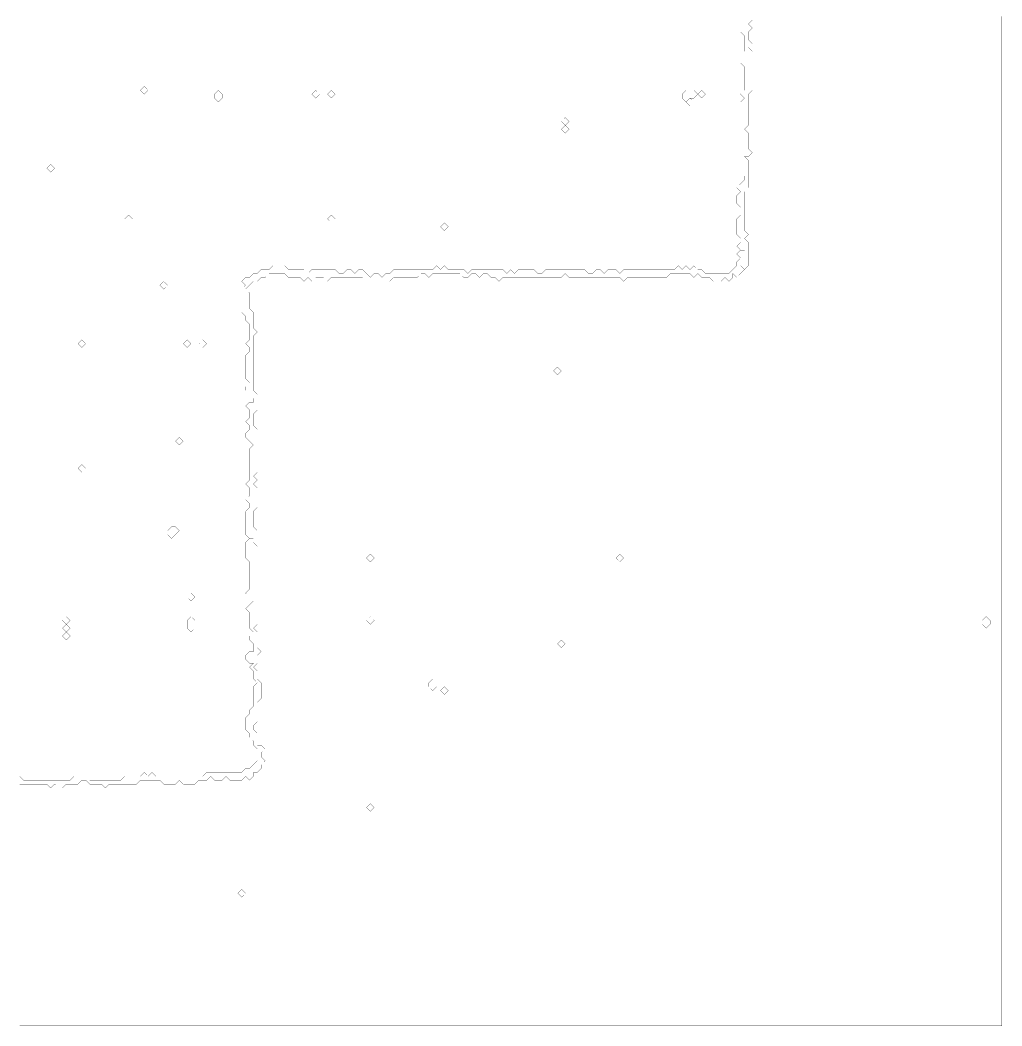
# Model space of a CAD drawing. Header units: metres. Extents: x 0 to 4888, y -4888 to 0.
# Drawn here: x 2479 to 4888, y -4888 to -2420 of the extents above; entities that cross this region are included whole.
import ezdxf

# ---------------------------------------------------------------- set-up
doc = ezdxf.new("R2010")
doc.units = ezdxf.units.M
doc.layers.add('conductor', color=1, linetype='Continuous')
doc.layers.add('substrate', color=5, linetype='Continuous')

msp = doc.modelspace()

# ---------------------------------------------------------------- linework, layer by layer
at = {"layer": 'conductor', "const_width": 0.5}
msp.add_lwpolyline([(2477.2, -4275.3), (2486.8, -4284.9), (2496.3, -4284.9), (2505.9, -4284.9), (2515.5, -4284.9), (2525, -4284.9), (2534.6, -4284.9), (2544.1, -4284.9), (2553.7, -4284.9), (2563.3, -4284.9), (2572.8, -4284.9), (2582.4, -4284.9), (2592, -4284.9), (2601.5, -4284.9), (2611.1, -4275.3), (2620.7, -4275.3), (2630.2, -4275.3), (2639.8, -4275.3), (2649.4, -4284.9), (2658.9, -4284.9), (2668.5, -4284.9), (2678, -4284.9), (2687.6, -4284.9), (2697.2, -4284.9), (2706.7, -4284.9), (2716.3, -4284.9), (2725.9, -4284.9), (2735.4, -4275.3), (2745, -4275.3), (2754.6, -4275.3), (2764.1, -4275.3), (2773.7, -4275.3), (2783.3, -4265.7), (2792.8, -4275.3), (2802.4, -4265.7), (2811.9, -4275.3), (2821.5, -4275.3), (2831.1, -4275.3), (2840.6, -4275.3), (2850.2, -4275.3), (2859.8, -4275.3), (2869.3, -4275.3), (2878.9, -4275.3), (2888.5, -4275.3), (2898, -4275.3), (2907.6, -4275.3), (2917.2, -4275.3), (2926.7, -4275.3), (2936.3, -4265.7), (2945.9, -4265.7), (2955.4, -4265.7), (2965, -4265.7), (2974.5, -4265.7), (2984.1, -4265.7), (2993.7, -4265.7), (3003.2, -4265.7), (3012.8, -4265.7), (3022.4, -4265.7), (3031.9, -4256.2), (3041.5, -4256.2), (3051.1, -4246.6), (3060.6, -4237.1), (3060.6, -4227.5), (3060.6, -4217.9), (3060.6, -4208.4), (3051.1, -4198.8), (3051.1, -4189.2), (3041.5, -4179.7), (3041.5, -4170.1), (3031.9, -4160.5), (3031.9, -4151), (3031.9, -4141.4), (3031.9, -4131.8), (3041.5, -4122.3), (3041.5, -4112.7), (3051.1, -4103.2), (3051.1, -4093.6), (3051.1, -4084), (3051.1, -4074.5), (3051.1, -4064.9), (3051.1, -4055.3), (3060.6, -4045.8), (3051.1, -4036.2), (3051.1, -4026.6), (3051.1, -4017.1), (3041.5, -4007.5), (3051.1, -3997.9), (3041.5, -3997.9), (3031.9, -3988.4), (3031.9, -3978.8), (3041.5, -3969.2), (3051.1, -3969.2), (3051.1, -3959.7), (3051.1, -3950.1), (3041.5, -3940.6), (3041.5, -3931), (3051.1, -3921.4), (3041.5, -3911.9), (3041.5, -3902.3), (3041.5, -3892.7), (3041.5, -3883.2), (3041.5, -3873.6), (3031.9, -3864), (3041.5, -3854.5), (3051.1, -3844.9), (3041.5, -3835.3), (3031.9, -3825.8), (3041.5, -3816.2), (3041.5, -3806.7), (3041.5, -3797.1), (3041.5, -3787.5), (3041.5, -3778), (3041.5, -3768.4), (3041.5, -3758.8), (3041.5, -3749.3), (3031.9, -3739.7), (3031.9, -3730.1), (3031.9, -3720.6), (3031.9, -3711), (3031.9, -3701.4), (3041.5, -3691.9), (3051.1, -3691.9), (3041.5, -3691.9), (3031.9, -3682.3), (3031.9, -3672.8), (3031.9, -3663.2), (3031.9, -3653.6), (3031.9, -3644.1), (3031.9, -3634.5), (3031.9, -3624.9), (3041.5, -3615.4), (3041.5, -3605.8), (3031.9, -3596.2), (3041.5, -3586.7), (3041.5, -3577.1), (3041.5, -3567.5), (3031.9, -3558), (3041.5, -3548.4), (3041.5, -3538.8), (3041.5, -3529.3), (3041.5, -3519.7), (3041.5, -3510.2), (3041.5, -3500.6), (3041.5, -3491), (3041.5, -3481.5), (3041.5, -3471.9), (3051.1, -3462.3), (3041.5, -3452.8), (3031.9, -3443.2), (3031.9, -3433.6), (3041.5, -3424.1), (3041.5, -3414.5), (3031.9, -3404.9), (3041.5, -3395.4), (3041.5, -3385.8), (3041.5, -3376.3), (3031.9, -3366.7), (3041.5, -3357.1), (3051.1, -3357.1), (3051.1, -3347.6), (3041.5, -3338), (3031.9, -3328.4), (3031.9, -3318.9), (3041.5, -3309.3), (3031.9, -3299.7), (3031.9, -3290.2), (3031.9, -3280.6), (3031.9, -3271), (3031.9, -3261.5), (3031.9, -3251.9), (3031.9, -3242.3), (3041.5, -3232.8), (3041.5, -3223.2), (3031.9, -3213.7), (3041.5, -3204.1), (3041.5, -3194.5), (3041.5, -3185), (3041.5, -3175.4), (3041.5, -3165.8), (3031.9, -3156.3), (3031.9, -3146.7), (3022.4, -3137.1), (3022.4, -3127.6), (3022.4, -3118), (3022.4, -3108.4), (3022.4, -3098.9), (3022.4, -3089.3), (3022.4, -3079.8), (3031.9, -3070.2), (3022.4, -3060.6), (3031.9, -3051.1), (3041.5, -3051.1), (3051.1, -3041.5), (3060.6, -3041.5), (3070.2, -3031.9), (3079.8, -3031.9), (3089.3, -3031.9), (3098.9, -3022.4), (3108.4, -3022.4), (3118, -3022.4), (3127.6, -3022.4), (3137.1, -3031.9), (3146.7, -3031.9), (3156.3, -3031.9), (3165.8, -3031.9), (3175.4, -3031.9), (3185, -3041.5), (3194.5, -3031.9), (3204.1, -3031.9), (3213.7, -3031.9), (3223.2, -3031.9), (3232.8, -3031.9), (3242.3, -3031.9), (3251.9, -3031.9), (3261.5, -3041.5), (3271, -3041.5), (3280.6, -3031.9), (3290.2, -3031.9), (3299.7, -3041.5), (3309.3, -3031.9), (3318.9, -3031.9), (3328.4, -3041.5), (3338, -3051.1), (3347.6, -3041.5), (3357.1, -3041.5), (3366.7, -3051.1), (3376.3, -3041.5), (3385.8, -3041.5), (3395.4, -3031.9), (3404.9, -3031.9), (3414.5, -3031.9), (3424.1, -3031.9), (3433.6, -3031.9), (3443.2, -3031.9), (3452.8, -3031.9), (3462.3, -3031.9), (3471.9, -3031.9), (3481.5, -3031.9), (3491, -3031.9), (3500.6, -3022.4), (3510.2, -3031.9), (3519.7, -3022.4), (3529.3, -3031.9), (3538.8, -3031.9), (3548.4, -3031.9), (3558, -3031.9), (3567.5, -3031.9), (3577.1, -3041.5), (3586.7, -3031.9), (3596.2, -3031.9), (3605.8, -3031.9), (3615.4, -3031.9), (3624.9, -3031.9), (3634.5, -3031.9), (3644.1, -3031.9), (3653.6, -3031.9), (3663.2, -3031.9), (3672.8, -3041.5), (3682.3, -3031.9), (3691.9, -3041.5), (3701.4, -3031.9), (3711, -3031.9), (3720.6, -3031.9), (3730.1, -3031.9), (3739.7, -3031.9), (3749.3, -3041.5), (3758.8, -3041.5), (3768.4, -3031.9), (3778, -3031.9), (3787.5, -3031.9), (3797.1, -3031.9), (3806.7, -3031.9), (3816.2, -3031.9), (3825.8, -3031.9), (3835.3, -3031.9), (3844.9, -3031.9), (3854.5, -3031.9), (3864, -3031.9), (3873.6, -3041.5), (3883.2, -3041.5), (3892.7, -3031.9), (3902.3, -3031.9), (3911.9, -3041.5), (3921.4, -3031.9), (3931, -3031.9), (3940.6, -3031.9), (3950.1, -3041.5), (3959.7, -3031.9), (3969.2, -3031.9), (3978.8, -3031.9), (3988.4, -3031.9), (3997.9, -3031.9), (4007.5, -3031.9), (4017.1, -3031.9), (4026.6, -3031.9), (4036.2, -3031.9), (4045.8, -3031.9), (4055.3, -3031.9), (4064.9, -3031.9), (4074.5, -3031.9), (4084, -3031.9), (4093.6, -3022.4), (4103.2, -3031.9), (4112.7, -3022.4), (4122.3, -3031.9), (4131.8, -3022.4), (4141.4, -3031.9), (4151, -3031.9), (4160.5, -3041.5), (4170.1, -3041.5), (4179.7, -3041.5), (4189.2, -3041.5), (4198.8, -3041.5), (4208.4, -3041.5), (4217.9, -3041.5), (4227.5, -3031.9), (4237.1, -3022.4), (4237.1, -3012.8), (4246.6, -3003.2), (4237.1, -2993.7), (4246.6, -2984.1), (4256.2, -2984.1), (4246.6, -2984.1), (4237.1, -2974.5), (4246.6, -2965), (4246.6, -2955.4), (4237.1, -2945.9), (4237.1, -2936.3), (4237.1, -2926.7), (4237.1, -2917.2), (4237.1, -2907.6), (4246.6, -2898), (4246.6, -2888.5), (4246.6, -2878.9), (4237.1, -2869.3), (4237.1, -2859.8), (4237.1, -2850.2), (4246.6, -2840.6), (4237.1, -2831.1), (4246.6, -2821.5), (4256.2, -2811.9), (4256.2, -2802.4), (4246.6, -2792.8), (4246.6, -2783.3), (4246.6, -2773.7), (4246.6, -2764.1), (4246.6, -2754.6), (4246.6, -2745), (4246.6, -2735.4), (4246.6, -2725.9), (4246.6, -2716.3), (4246.6, -2706.7), (4246.6, -2697.2), (4246.6, -2687.6), (4246.6, -2678), (4246.6, -2668.5), (4246.6, -2658.9), (4246.6, -2649.4), (4246.6, -2639.8), (4246.6, -2630.2), (4246.6, -2620.7), (4256.2, -2611.1), (4246.6, -2601.5), (4256.2, -2592), (4256.2, -2582.4), (4256.2, -2572.8), (4256.2, -2563.3), (4256.2, -2553.7), (4256.2, -2544.1), (4256.2, -2534.6), (4246.6, -2525), (4246.6, -2515.5), (4246.6, -2505.9), (4256.2, -2496.3), (4256.2, -2486.8), (4256.2, -2477.2), (4256.2, -2467.6), (4256.2, -2458.1), (4246.6, -2448.5), (4246.6, -2438.9), (4246.6, -2429.4), (4246.6, -2419.8), (4246.6, -2410.2)], dxfattribs=at)
for points in [[(2773.7, -2592), (2783.3, -2582.4), (2792.8, -2592), (2783.3, -2601.5)], [(2955.4, -2601.5), (2965, -2592), (2974.5, -2601.5), (2974.5, -2611.1), (2965, -2620.7), (2955.4, -2611.1)], [(3194.5, -2601.5), (3204.1, -2592), (3213.7, -2601.5), (3204.1, -2611.1)], [(3232.8, -2601.5), (3242.3, -2592), (3251.9, -2601.5), (3242.3, -2611.1)], [(4103.2, -2601.5), (4112.7, -2592), (4122.3, -2592), (4131.8, -2592), (4141.4, -2601.5), (4131.8, -2611.1), (4122.3, -2611.1), (4112.7, -2620.7), (4103.2, -2611.1)], [(4112.7, -2620.7), (4122.3, -2611.1), (4131.8, -2620.7), (4122.3, -2630.2)], [(4141.4, -2601.5), (4151, -2592), (4160.5, -2601.5), (4151, -2611.1)], [(3806.7, -2668.5), (3816.2, -2658.9), (3825.8, -2668.5), (3816.2, -2678)], [(3806.7, -2687.6), (3816.2, -2678), (3825.8, -2687.6), (3816.2, -2697.2)], [(2544.1, -2783.3), (2553.7, -2773.7), (2563.3, -2783.3), (2553.7, -2792.8)], [(2735.4, -2907.6), (2745, -2898), (2754.6, -2907.6), (2745, -2917.2)], [(3232.8, -2907.6), (3242.3, -2898), (3251.9, -2907.6), (3242.3, -2917.2)], [(3510.2, -2926.7), (3519.7, -2917.2), (3529.3, -2926.7), (3519.7, -2936.3)], [(2821.5, -3070.2), (2831.1, -3060.6), (2840.6, -3070.2), (2831.1, -3079.8)], [(2620.7, -3213.7), (2630.2, -3204.1), (2639.8, -3213.7), (2630.2, -3223.2)], [(2878.9, -3213.7), (2888.5, -3204.1), (2898, -3213.7), (2888.5, -3223.2)], [(2917.2, -3213.7), (2926.7, -3204.1), (2936.3, -3213.7), (2926.7, -3223.2)], [(2859.8, -3452.8), (2869.3, -3443.2), (2878.9, -3452.8), (2869.3, -3462.3)], [(2620.7, -3519.7), (2630.2, -3510.2), (2639.8, -3519.7), (2630.2, -3529.3)], [(2840.6, -3672.8), (2850.2, -3663.2), (2859.8, -3663.2), (2869.3, -3672.8), (2859.8, -3682.3), (2850.2, -3691.9), (2840.6, -3682.3)], [(2888.5, -3835.3), (2898, -3825.8), (2907.6, -3835.3), (2898, -3844.9)], [(2582.4, -3892.7), (2592, -3883.2), (2601.5, -3892.7), (2592, -3902.3)], [(2888.5, -3892.7), (2898, -3883.2), (2907.6, -3892.7), (2907.6, -3902.3), (2907.6, -3911.9), (2898, -3921.4), (2888.5, -3911.9), (2888.5, -3902.3)], [(2582.4, -3911.9), (2592, -3902.3), (2601.5, -3911.9), (2592, -3921.4)], [(2582.4, -3931), (2592, -3921.4), (2601.5, -3931), (2592, -3940.6)], [(3491, -4045.8)]]:
    msp.add_lwpolyline(points, close=True, dxfattribs=at)
at = {"layer": 'substrate', "const_width": 0.5}
for points in [[(2477.2, -4887.4), (2486.8, -4887.4), (2496.3, -4887.4), (2505.9, -4887.4), (2515.5, -4887.4), (2525, -4887.4), (2534.6, -4887.4), (2544.1, -4887.4), (2553.7, -4887.4), (2563.3, -4887.4), (2572.8, -4887.4), (2582.4, -4887.4), (2592, -4887.4), (2601.5, -4887.4), (2611.1, -4887.4), (2620.7, -4887.4), (2630.2, -4887.4), (2639.8, -4887.4), (2649.4, -4887.4), (2658.9, -4887.4), (2668.5, -4887.4), (2678, -4887.4), (2687.6, -4887.4), (2697.2, -4887.4), (2706.7, -4887.4), (2716.3, -4887.4), (2725.9, -4887.4), (2735.4, -4887.4), (2745, -4887.4), (2754.6, -4887.4), (2764.1, -4887.4), (2773.7, -4887.4), (2783.3, -4887.4), (2792.8, -4887.4), (2802.4, -4887.4), (2811.9, -4887.4), (2821.5, -4887.4), (2831.1, -4887.4), (2840.6, -4887.4), (2850.2, -4887.4), (2859.8, -4887.4), (2869.3, -4887.4), (2878.9, -4887.4), (2888.5, -4887.4), (2898, -4887.4), (2907.6, -4887.4), (2917.2, -4887.4), (2926.7, -4887.4), (2936.3, -4887.4), (2945.9, -4887.4), (2955.4, -4887.4), (2965, -4887.4), (2974.5, -4887.4), (2984.1, -4887.4), (2993.7, -4887.4), (3003.2, -4887.4), (3012.8, -4887.4), (3022.4, -4887.4), (3031.9, -4887.4), (3041.5, -4887.4), (3051.1, -4887.4), (3060.6, -4887.4), (3070.2, -4887.4), (3079.8, -4887.4), (3089.3, -4887.4), (3098.9, -4887.4), (3108.4, -4887.4), (3118, -4887.4), (3127.6, -4887.4), (3137.1, -4887.4), (3146.7, -4887.4), (3156.3, -4887.4), (3165.8, -4887.4), (3175.4, -4887.4), (3185, -4887.4), (3194.5, -4887.4), (3204.1, -4887.4), (3213.7, -4887.4), (3223.2, -4887.4), (3232.8, -4887.4), (3242.3, -4887.4), (3251.9, -4887.4), (3261.5, -4887.4), (3271, -4887.4), (3280.6, -4887.4), (3290.2, -4887.4), (3299.7, -4887.4), (3309.3, -4887.4), (3318.9, -4887.4), (3328.4, -4887.4), (3338, -4887.4), (3347.6, -4887.4), (3357.1, -4887.4), (3366.7, -4887.4), (3376.3, -4887.4), (3385.8, -4887.4), (3395.4, -4887.4), (3404.9, -4887.4), (3414.5, -4887.4), (3424.1, -4887.4), (3433.6, -4887.4), (3443.2, -4887.4), (3452.8, -4887.4), (3462.3, -4887.4), (3471.9, -4887.4), (3481.5, -4887.4), (3491, -4887.4), (3500.6, -4887.4), (3510.2, -4887.4), (3519.7, -4887.4), (3529.3, -4887.4), (3538.8, -4887.4), (3548.4, -4887.4), (3558, -4887.4), (3567.5, -4887.4), (3577.1, -4887.4), (3586.7, -4887.4), (3596.2, -4887.4), (3605.8, -4887.4), (3615.4, -4887.4), (3624.9, -4887.4), (3634.5, -4887.4), (3644.1, -4887.4), (3653.6, -4887.4), (3663.2, -4887.4), (3672.8, -4887.4), (3682.3, -4887.4), (3691.9, -4887.4), (3701.4, -4887.4), (3711, -4887.4), (3720.6, -4887.4), (3730.1, -4887.4), (3739.7, -4887.4), (3749.3, -4887.4), (3758.8, -4887.4), (3768.4, -4887.4), (3778, -4887.4), (3787.5, -4887.4), (3797.1, -4887.4), (3806.7, -4887.4), (3816.2, -4887.4), (3825.8, -4887.4), (3835.3, -4887.4), (3844.9, -4887.4), (3854.5, -4887.4), (3864, -4887.4), (3873.6, -4887.4), (3883.2, -4887.4), (3892.7, -4887.4), (3902.3, -4887.4), (3911.9, -4887.4), (3921.4, -4887.4), (3931, -4887.4), (3940.6, -4887.4), (3950.1, -4887.4), (3959.7, -4887.4), (3969.2, -4887.4), (3978.8, -4887.4), (3988.4, -4887.4), (3997.9, -4887.4), (4007.5, -4887.4), (4017.1, -4887.4), (4026.6, -4887.4), (4036.2, -4887.4), (4045.8, -4887.4), (4055.3, -4887.4), (4064.9, -4887.4), (4074.5, -4887.4), (4084, -4887.4), (4093.6, -4887.4), (4103.2, -4887.4), (4112.7, -4887.4), (4122.3, -4887.4), (4131.8, -4887.4), (4141.4, -4887.4), (4151, -4887.4), (4160.5, -4887.4), (4170.1, -4887.4), (4179.7, -4887.4), (4189.2, -4887.4), (4198.8, -4887.4), (4208.4, -4887.4), (4217.9, -4887.4), (4227.5, -4887.4), (4237.1, -4887.4), (4246.6, -4887.4), (4256.2, -4887.4), (4265.7, -4887.4), (4275.3, -4887.4), (4284.9, -4887.4), (4294.4, -4887.4), (4304, -4887.4), (4313.6, -4887.4), (4323.1, -4887.4), (4332.7, -4887.4), (4342.3, -4887.4), (4351.8, -4887.4), (4361.4, -4887.4), (4371, -4887.4), (4380.5, -4887.4), (4390.1, -4887.4), (4399.6, -4887.4), (4409.2, -4887.4), (4418.8, -4887.4), (4428.3, -4887.4), (4437.9, -4887.4), (4447.5, -4887.4), (4457, -4887.4), (4466.6, -4887.4), (4476.2, -4887.4), (4485.7, -4887.4), (4495.3, -4887.4), (4504.9, -4887.4), (4514.4, -4887.4), (4524, -4887.4), (4533.6, -4887.4), (4543.1, -4887.4), (4552.7, -4887.4), (4562.2, -4887.4), (4571.8, -4887.4), (4581.4, -4887.4), (4590.9, -4887.4), (4600.5, -4887.4), (4610.1, -4887.4), (4619.6, -4887.4), (4629.2, -4887.4), (4638.8, -4887.4), (4648.3, -4887.4), (4657.9, -4887.4), (4667.5, -4887.4), (4677, -4887.4), (4686.6, -4887.4), (4696.1, -4887.4), (4705.7, -4887.4), (4715.3, -4887.4), (4724.8, -4887.4), (4734.4, -4887.4), (4744, -4887.4), (4753.5, -4887.4), (4763.1, -4887.4), (4772.7, -4887.4), (4782.2, -4887.4), (4791.8, -4887.4), (4801.4, -4887.4), (4810.9, -4887.4), (4820.5, -4887.4), (4830, -4887.4), (4839.6, -4887.4), (4849.2, -4887.4), (4858.7, -4887.4), (4868.3, -4887.4), (4877.9, -4887.4), (4887.4, -4887.4), (4887.4, -4877.9), (4887.4, -4868.3), (4887.4, -4858.7), (4887.4, -4849.2), (4887.4, -4839.6), (4887.4, -4830), (4887.4, -4820.5), (4887.4, -4810.9), (4887.4, -4801.4), (4887.4, -4791.8), (4887.4, -4782.2), (4887.4, -4772.7), (4887.4, -4763.1), (4887.4, -4753.5), (4887.4, -4744), (4887.4, -4734.4), (4887.4, -4724.8), (4887.4, -4715.3), (4887.4, -4705.7), (4887.4, -4696.1), (4887.4, -4686.6), (4887.4, -4677), (4887.4, -4667.5), (4887.4, -4657.9), (4887.4, -4648.3), (4887.4, -4638.8), (4887.4, -4629.2), (4887.4, -4619.6), (4887.4, -4610.1), (4887.4, -4600.5), (4887.4, -4590.9), (4887.4, -4581.4), (4887.4, -4571.8), (4887.4, -4562.2), (4887.4, -4552.7), (4887.4, -4543.1), (4887.4, -4533.6), (4887.4, -4524), (4887.4, -4514.4), (4887.4, -4504.9), (4887.4, -4495.3), (4887.4, -4485.7), (4887.4, -4476.2), (4887.4, -4466.6), (4887.4, -4457), (4887.4, -4447.5), (4887.4, -4437.9), (4887.4, -4428.3), (4887.4, -4418.8), (4887.4, -4409.2), (4887.4, -4399.6), (4887.4, -4390.1), (4887.4, -4380.5), (4887.4, -4371), (4887.4, -4361.4), (4887.4, -4351.8), (4887.4, -4342.3), (4887.4, -4332.7), (4887.4, -4323.1), (4887.4, -4313.6), (4887.4, -4304), (4887.4, -4294.4), (4887.4, -4284.9), (4887.4, -4275.3), (4887.4, -4265.7), (4887.4, -4256.2), (4887.4, -4246.6), (4887.4, -4237.1), (4887.4, -4227.5), (4887.4, -4217.9), (4887.4, -4208.4), (4887.4, -4198.8), (4887.4, -4189.2), (4887.4, -4179.7), (4887.4, -4170.1), (4887.4, -4160.5), (4887.4, -4151), (4887.4, -4141.4), (4887.4, -4131.8), (4887.4, -4122.3), (4887.4, -4112.7), (4887.4, -4103.2), (4887.4, -4093.6), (4887.4, -4084), (4887.4, -4074.5), (4887.4, -4064.9), (4887.4, -4055.3), (4887.4, -4045.8), (4887.4, -4036.2), (4887.4, -4026.6), (4887.4, -4017.1), (4887.4, -4007.5), (4887.4, -3997.9), (4887.4, -3988.4), (4887.4, -3978.8), (4887.4, -3969.2), (4887.4, -3959.7), (4887.4, -3950.1), (4887.4, -3940.6), (4887.4, -3931), (4887.4, -3921.4), (4887.4, -3911.9), (4887.4, -3902.3), (4887.4, -3892.7), (4887.4, -3883.2), (4887.4, -3873.6), (4887.4, -3864), (4887.4, -3854.5), (4887.4, -3844.9), (4887.4, -3835.3), (4887.4, -3825.8), (4887.4, -3816.2), (4887.4, -3806.7), (4887.4, -3797.1), (4887.4, -3787.5), (4887.4, -3778), (4887.4, -3768.4), (4887.4, -3758.8), (4887.4, -3749.3), (4887.4, -3739.7), (4887.4, -3730.1), (4887.4, -3720.6), (4887.4, -3711), (4887.4, -3701.4), (4887.4, -3691.9), (4887.4, -3682.3), (4887.4, -3672.8), (4887.4, -3663.2), (4887.4, -3653.6), (4887.4, -3644.1), (4887.4, -3634.5), (4887.4, -3624.9), (4887.4, -3615.4), (4887.4, -3605.8), (4887.4, -3596.2), (4887.4, -3586.7), (4887.4, -3577.1), (4887.4, -3567.5), (4887.4, -3558), (4887.4, -3548.4), (4887.4, -3538.8), (4887.4, -3529.3), (4887.4, -3519.7), (4887.4, -3510.2), (4887.4, -3500.6), (4887.4, -3491), (4887.4, -3481.5), (4887.4, -3471.9), (4887.4, -3462.3), (4887.4, -3452.8), (4887.4, -3443.2), (4887.4, -3433.6), (4887.4, -3424.1), (4887.4, -3414.5), (4887.4, -3404.9), (4887.4, -3395.4), (4887.4, -3385.8), (4887.4, -3376.3), (4887.4, -3366.7), (4887.4, -3357.1), (4887.4, -3347.6), (4887.4, -3338), (4887.4, -3328.4), (4887.4, -3318.9), (4887.4, -3309.3), (4887.4, -3299.7), (4887.4, -3290.2), (4887.4, -3280.6), (4887.4, -3271), (4887.4, -3261.5), (4887.4, -3251.9), (4887.4, -3242.3), (4887.4, -3232.8), (4887.4, -3223.2), (4887.4, -3213.7), (4887.4, -3204.1), (4887.4, -3194.5), (4887.4, -3185), (4887.4, -3175.4), (4887.4, -3165.8), (4887.4, -3156.3), (4887.4, -3146.7), (4887.4, -3137.1), (4887.4, -3127.6), (4887.4, -3118), (4887.4, -3108.4), (4887.4, -3098.9), (4887.4, -3089.3), (4887.4, -3079.8), (4887.4, -3070.2), (4887.4, -3060.6), (4887.4, -3051.1), (4887.4, -3041.5), (4887.4, -3031.9), (4887.4, -3022.4), (4887.4, -3012.8), (4887.4, -3003.2), (4887.4, -2993.7), (4887.4, -2984.1), (4887.4, -2974.5), (4887.4, -2965), (4887.4, -2955.4), (4887.4, -2945.9), (4887.4, -2936.3), (4887.4, -2926.7), (4887.4, -2917.2), (4887.4, -2907.6), (4887.4, -2898), (4887.4, -2888.5), (4887.4, -2878.9), (4887.4, -2869.3), (4887.4, -2859.8), (4887.4, -2850.2), (4887.4, -2840.6), (4887.4, -2831.1), (4887.4, -2821.5), (4887.4, -2811.9), (4887.4, -2802.4), (4887.4, -2792.8), (4887.4, -2783.3), (4887.4, -2773.7), (4887.4, -2764.1), (4887.4, -2754.6), (4887.4, -2745), (4887.4, -2735.4), (4887.4, -2725.9), (4887.4, -2716.3), (4887.4, -2706.7), (4887.4, -2697.2), (4887.4, -2687.6), (4887.4, -2678), (4887.4, -2668.5), (4887.4, -2658.9), (4887.4, -2649.4), (4887.4, -2639.8), (4887.4, -2630.2), (4887.4, -2620.7), (4887.4, -2611.1), (4887.4, -2601.5), (4887.4, -2592), (4887.4, -2582.4), (4887.4, -2572.8), (4887.4, -2563.3), (4887.4, -2553.7), (4887.4, -2544.1), (4887.4, -2534.6), (4887.4, -2525), (4887.4, -2515.5), (4887.4, -2505.9), (4887.4, -2496.3), (4887.4, -2486.8), (4887.4, -2477.2), (4887.4, -2467.6), (4887.4, -2458.1), (4887.4, -2448.5), (4887.4, -2438.9), (4887.4, -2429.4), (4887.4, -2419.8), (4887.4, -2410.2)], [(4265.7, -2410.2), (4275.3, -2419.8), (4265.7, -2429.4), (4275.3, -2438.9), (4265.7, -2448.5), (4265.7, -2458.1), (4265.7, -2467.6), (4275.3, -2477.2), (4265.7, -2486.8), (4275.3, -2496.3), (4275.3, -2505.9), (4275.3, -2515.5), (4275.3, -2525), (4275.3, -2534.6), (4275.3, -2544.1), (4275.3, -2553.7), (4275.3, -2563.3), (4275.3, -2572.8), (4275.3, -2582.4), (4275.3, -2592), (4265.7, -2601.5), (4265.7, -2611.1), (4265.7, -2620.7), (4265.7, -2630.2), (4265.7, -2639.8), (4265.7, -2649.4), (4265.7, -2658.9), (4265.7, -2668.5), (4265.7, -2678), (4256.2, -2687.6), (4265.7, -2697.2), (4265.7, -2706.7), (4265.7, -2716.3), (4265.7, -2725.9), (4265.7, -2735.4), (4275.3, -2745), (4265.7, -2754.6), (4256.2, -2754.6), (4265.7, -2764.1), (4265.7, -2773.7), (4265.7, -2783.3), (4265.7, -2792.8), (4265.7, -2802.4), (4265.7, -2811.9), (4265.7, -2821.5), (4265.7, -2831.1), (4256.2, -2840.6), (4256.2, -2850.2), (4256.2, -2859.8), (4256.2, -2869.3), (4256.2, -2878.9), (4256.2, -2888.5), (4256.2, -2898), (4256.2, -2907.6), (4256.2, -2917.2), (4256.2, -2926.7), (4256.2, -2936.3), (4265.7, -2945.9), (4256.2, -2955.4), (4265.7, -2965), (4265.7, -2974.5), (4265.7, -2984.1), (4265.7, -2993.7), (4265.7, -3003.2), (4265.7, -3012.8), (4265.7, -3022.4), (4256.2, -3031.9), (4246.6, -3022.4), (4256.2, -3031.9), (4246.6, -3041.5), (4237.1, -3051.1), (4227.5, -3041.5), (4227.5, -3051.1), (4217.9, -3060.6), (4208.4, -3051.1), (4198.8, -3060.6), (4189.2, -3060.6), (4179.7, -3060.6), (4170.1, -3051.1), (4160.5, -3051.1), (4151, -3051.1), (4141.4, -3041.5), (4131.8, -3051.1), (4122.3, -3041.5), (4112.7, -3041.5), (4103.2, -3041.5), (4093.6, -3041.5), (4084, -3041.5), (4074.5, -3041.5), (4064.9, -3051.1), (4055.3, -3051.1), (4045.8, -3051.1), (4036.2, -3051.1), (4026.6, -3051.1), (4017.1, -3051.1), (4007.5, -3051.1), (3997.9, -3051.1), (3988.4, -3051.1), (3978.8, -3051.1), (3969.2, -3051.1), (3959.7, -3060.6), (3950.1, -3051.1), (3940.6, -3051.1), (3931, -3051.1), (3921.4, -3051.1), (3911.9, -3051.1), (3902.3, -3051.1), (3892.7, -3051.1), (3883.2, -3051.1), (3873.6, -3051.1), (3864, -3051.1), (3854.5, -3051.1), (3844.9, -3051.1), (3835.3, -3051.1), (3825.8, -3051.1), (3816.2, -3041.5), (3806.7, -3051.1), (3797.1, -3051.1), (3787.5, -3051.1), (3778, -3051.1), (3768.4, -3051.1), (3758.8, -3051.1), (3749.3, -3051.1), (3739.7, -3051.1), (3730.1, -3051.1), (3720.6, -3051.1), (3711, -3051.1), (3701.4, -3051.1), (3691.9, -3051.1), (3682.3, -3051.1), (3672.8, -3051.1), (3663.2, -3051.1), (3653.6, -3060.6), (3644.1, -3051.1), (3634.5, -3051.1), (3624.9, -3041.5), (3615.4, -3041.5), (3605.8, -3051.1), (3596.2, -3041.5), (3586.7, -3041.5), (3577.1, -3051.1), (3567.5, -3051.1), (3558, -3041.5), (3548.4, -3041.5), (3538.8, -3041.5), (3529.3, -3041.5), (3519.7, -3041.5), (3510.2, -3041.5), (3500.6, -3041.5), (3491, -3041.5), (3481.5, -3051.1), (3471.9, -3041.5), (3462.3, -3041.5), (3452.8, -3051.1), (3443.2, -3051.1), (3433.6, -3051.1), (3424.1, -3051.1), (3414.5, -3051.1), (3404.9, -3051.1), (3395.4, -3051.1), (3385.8, -3060.6), (3376.3, -3060.6), (3366.7, -3060.6), (3357.1, -3060.6), (3347.6, -3060.6), (3338, -3060.6), (3328.4, -3060.6), (3318.9, -3051.1), (3309.3, -3051.1), (3299.7, -3051.1), (3290.2, -3051.1), (3280.6, -3051.1), (3271, -3051.1), (3261.5, -3051.1), (3251.9, -3051.1), (3242.3, -3051.1), (3232.8, -3060.6), (3223.2, -3051.1), (3213.7, -3051.1), (3204.1, -3051.1), (3194.5, -3060.6), (3185, -3051.1), (3175.4, -3060.6), (3165.8, -3051.1), (3156.3, -3051.1), (3146.7, -3051.1), (3137.1, -3051.1), (3127.6, -3041.5), (3118, -3041.5), (3108.4, -3041.5), (3098.9, -3041.5), (3089.3, -3041.5), (3079.8, -3051.1), (3070.2, -3051.1), (3060.6, -3060.6), (3051.1, -3060.6), (3041.5, -3070.2), (3031.9, -3079.8), (3041.5, -3089.3), (3041.5, -3098.9), (3041.5, -3108.4), (3041.5, -3118), (3041.5, -3127.6), (3051.1, -3137.1), (3051.1, -3146.7), (3051.1, -3156.3), (3051.1, -3165.8), (3051.1, -3175.4), (3060.6, -3185), (3051.1, -3194.5), (3051.1, -3204.1), (3051.1, -3213.7), (3051.1, -3223.2), (3051.1, -3232.8), (3051.1, -3242.3), (3051.1, -3251.9), (3051.1, -3261.5), (3051.1, -3271), (3051.1, -3280.6), (3051.1, -3290.2), (3051.1, -3299.7), (3051.1, -3309.3), (3051.1, -3318.9), (3051.1, -3328.4), (3060.6, -3338), (3060.6, -3347.6), (3060.6, -3357.1), (3060.6, -3366.7), (3060.6, -3376.3), (3051.1, -3385.8), (3051.1, -3395.4), (3051.1, -3404.9), (3051.1, -3414.5), (3060.6, -3424.1), (3060.6, -3433.6), (3060.6, -3443.2), (3060.6, -3452.8), (3060.6, -3462.3), (3060.6, -3471.9), (3060.6, -3481.5), (3060.6, -3491), (3060.6, -3500.6), (3060.6, -3510.2), (3060.6, -3519.7), (3060.6, -3529.3), (3051.1, -3538.8), (3060.6, -3548.4), (3051.1, -3558), (3060.6, -3567.5), (3060.6, -3577.1), (3060.6, -3586.7), (3060.6, -3596.2), (3060.6, -3605.8), (3060.6, -3615.4), (3051.1, -3624.9), (3051.1, -3634.5), (3051.1, -3644.1), (3051.1, -3653.6), (3051.1, -3663.2), (3060.6, -3672.8), (3060.6, -3682.3), (3060.6, -3691.9), (3051.1, -3701.4), (3060.6, -3711), (3060.6, -3720.6), (3060.6, -3730.1), (3060.6, -3739.7), (3060.6, -3749.3), (3060.6, -3758.8), (3060.6, -3768.4), (3060.6, -3778), (3060.6, -3787.5), (3060.6, -3797.1), (3060.6, -3806.7), (3060.6, -3816.2), (3060.6, -3825.8), (3060.6, -3835.3), (3060.6, -3844.9), (3060.6, -3854.5), (3060.6, -3864), (3060.6, -3873.6), (3060.6, -3883.2), (3060.6, -3892.7), (3060.6, -3902.3), (3051.1, -3911.9), (3060.6, -3921.4), (3060.6, -3931), (3060.6, -3940.6), (3060.6, -3950.1), (3060.6, -3959.7), (3070.2, -3969.2), (3060.6, -3978.8), (3060.6, -3988.4), (3060.6, -3997.9), (3051.1, -4007.5), (3060.6, -4017.1), (3060.6, -4026.6), (3060.6, -4036.2), (3070.2, -4045.8), (3070.2, -4055.3), (3070.2, -4064.9), (3070.2, -4074.5), (3070.2, -4084), (3060.6, -4093.6), (3060.6, -4103.2), (3060.6, -4112.7), (3060.6, -4122.3), (3060.6, -4131.8), (3060.6, -4141.4), (3051.1, -4151), (3051.1, -4160.5), (3060.6, -4170.1), (3060.6, -4179.7), (3060.6, -4189.2), (3060.6, -4198.8), (3070.2, -4198.8), (3079.8, -4208.4), (3070.2, -4217.9), (3070.2, -4227.5), (3079.8, -4237.1), (3070.2, -4246.6), (3070.2, -4256.2), (3060.6, -4265.7), (3051.1, -4265.7), (3051.1, -4275.3), (3041.5, -4284.9), (3031.9, -4275.3), (3022.4, -4284.9), (3012.8, -4284.9), (3003.2, -4284.9), (2993.7, -4284.9), (2984.1, -4275.3), (2974.5, -4284.9), (2965, -4284.9), (2955.4, -4284.9), (2945.9, -4275.3), (2936.3, -4284.9), (2926.7, -4284.9), (2917.2, -4284.9), (2907.6, -4294.4), (2898, -4294.4), (2888.5, -4294.4), (2878.9, -4294.4), (2869.3, -4284.9), (2859.8, -4294.4), (2850.2, -4294.4), (2840.6, -4294.4), (2831.1, -4294.4), (2821.5, -4284.9), (2811.9, -4284.9), (2802.4, -4284.9), (2792.8, -4284.9), (2783.3, -4284.9), (2773.7, -4284.9), (2764.1, -4294.4), (2754.6, -4294.4), (2745, -4294.4), (2735.4, -4294.4), (2725.9, -4294.4), (2716.3, -4294.4), (2706.7, -4294.4), (2697.2, -4294.4), (2687.6, -4304), (2678, -4294.4), (2668.5, -4294.4), (2658.9, -4294.4), (2649.4, -4294.4), (2639.8, -4284.9), (2630.2, -4284.9), (2620.7, -4294.4), (2611.1, -4294.4), (2601.5, -4294.4), (2592, -4294.4), (2582.4, -4304), (2572.8, -4304), (2563.3, -4294.4), (2553.7, -4304), (2544.1, -4294.4), (2534.6, -4294.4), (2525, -4294.4), (2515.5, -4294.4), (2505.9, -4294.4), (2496.3, -4294.4), (2486.8, -4294.4), (2477.2, -4294.4)]]:
    msp.add_lwpolyline(points, dxfattribs=at)
for points in [[(2783.3, -2592)], [(3816.2, -2668.5)], [(3816.2, -2687.6)], [(2553.7, -2783.3)], [(3519.7, -2926.7)], [(3787.5, -3280.6), (3797.1, -3271), (3806.7, -3280.6), (3797.1, -3290.2)], [(3328.4, -3739.7), (3338, -3730.1), (3347.6, -3739.7), (3338, -3749.3)], [(3940.6, -3739.7), (3950.1, -3730.1), (3959.7, -3739.7), (3950.1, -3749.3)], [(2592, -3892.7)], [(3328.4, -3892.7), (3338, -3883.2), (3347.6, -3892.7), (3338, -3902.3)], [(4839.6, -3892.7), (4849.2, -3883.2), (4858.7, -3892.7), (4858.7, -3902.3), (4849.2, -3911.9), (4839.6, -3902.3)], [(2592, -3911.9)], [(2592, -3931)], [(3797.1, -3950.1), (3806.7, -3940.6), (3816.2, -3950.1), (3806.7, -3959.7)], [(3481.5, -4045.8), (3491, -4036.2), (3500.6, -4045.8), (3500.6, -4055.3), (3491, -4064.9), (3481.5, -4055.3)], [(3510.2, -4064.9), (3519.7, -4055.3), (3529.3, -4064.9), (3519.7, -4074.5)], [(3328.4, -4351.8), (3338, -4342.3), (3347.6, -4351.8), (3338, -4361.4)], [(3012.8, -4562.2), (3022.4, -4552.7), (3031.9, -4562.2), (3022.4, -4571.8)]]:
    msp.add_lwpolyline(points, close=True, dxfattribs=at)

doc.saveas('drawing.dxf')
